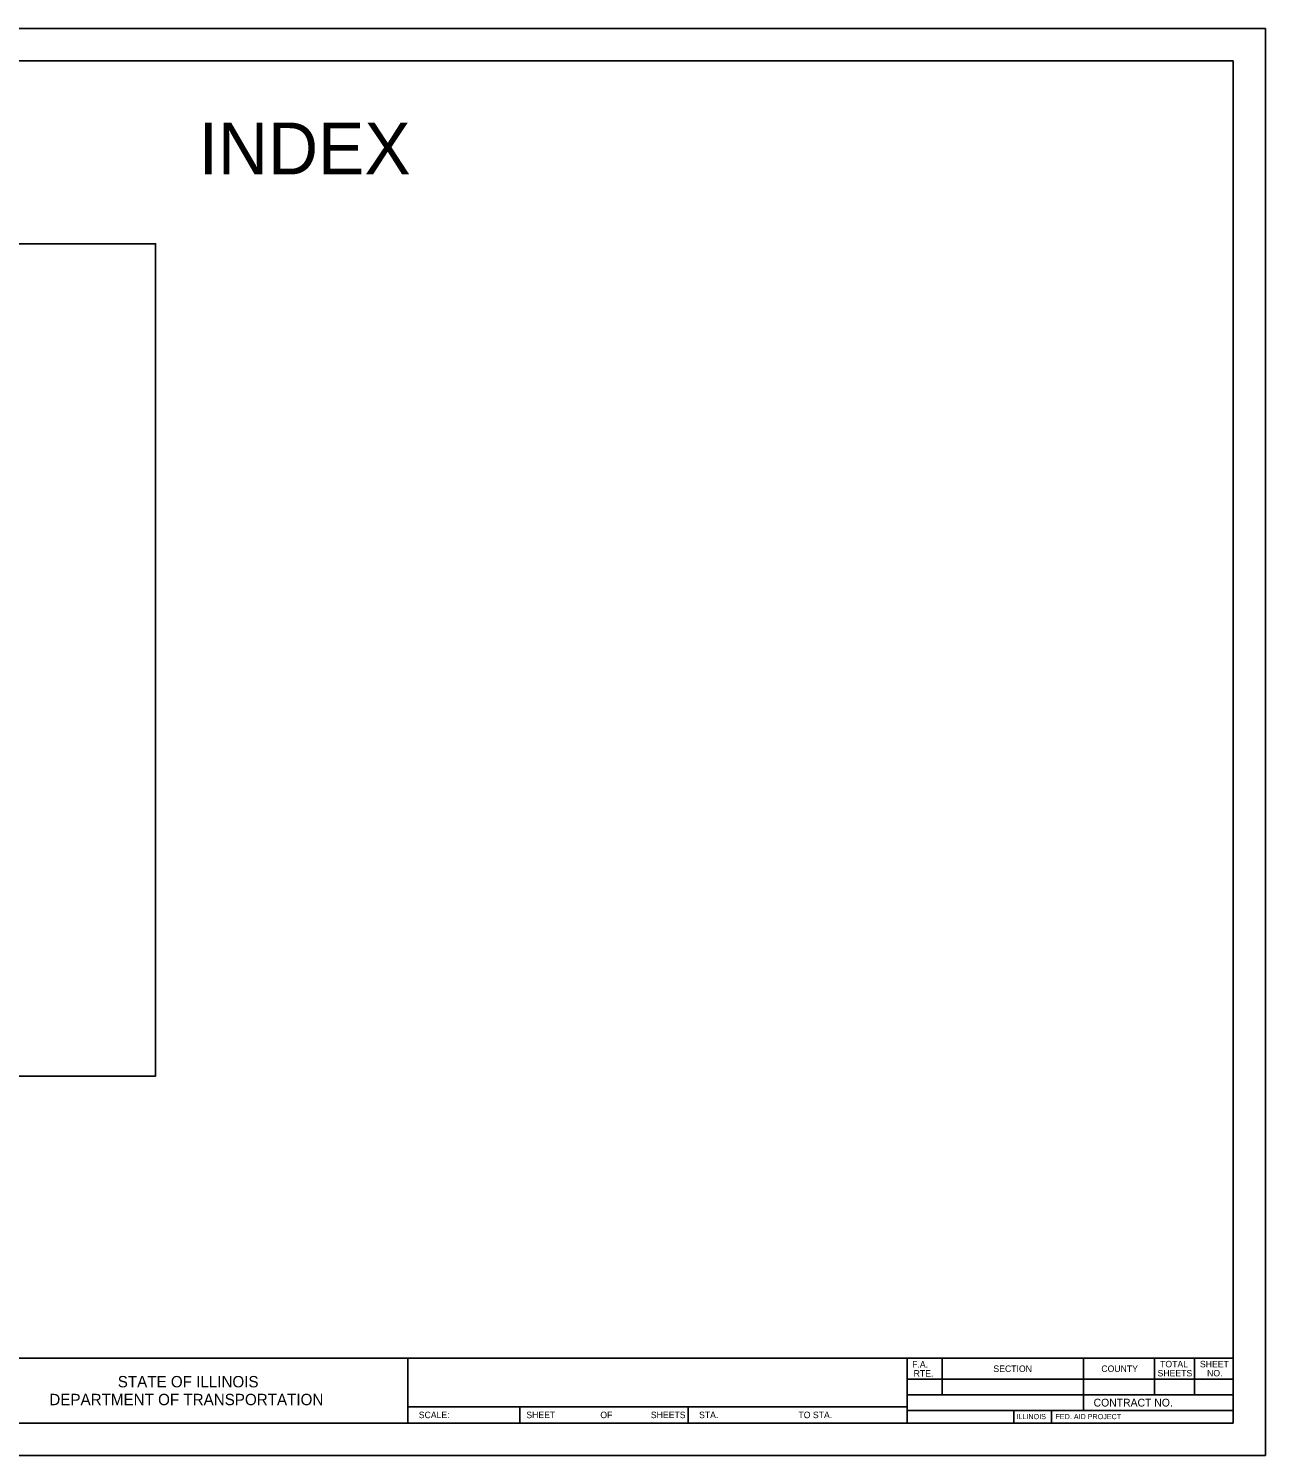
# Model space of a CAD drawing. Extents: x 402664 to 405384, y 1167702 to 1169832.
# Drawn here: x 405002.4 to 405383.9, y 1167702.1 to 1168142.1 of the extents above; entities that cross this region are included whole.
import ezdxf

# ---------------------------------------------------------------- set-up
doc = ezdxf.new("R2010")
doc.units = 0
for name, color, linetype in [('Level 48', 7, 'Continuous'), ('Sheets_50 Reference Boundary', 7, 'Continuous'), ('Sheets_General Details', 7, 'Continuous'), ('Sheets_Printer Plotting Border', 7, 'Continuous')]:
    doc.layers.add(name, color=color, linetype=linetype)

msp = doc.modelspace()

# ---------------------------------------------------------------- linework, layer by layer
at = {"layer": 'Level 48'}
msp.add_lwpolyline([(404703.88, 1168142.12), (405383.88, 1168142.12), (405383.88, 1167702.12), (404703.88, 1167702.12)], close=True, dxfattribs=at)
at = {"layer": 'Sheets_50 Reference Boundary'}
msp.add_lwpolyline([(404743.88, 1168132.11), (405373.88, 1168132.11), (405373.88, 1167732.12), (404743.88, 1167732.12)], close=True, dxfattribs=at)
at = {"layer": 'Sheets_General Details'}
for p, q in [((405383.88, 1168142.12), (404703.88, 1168142.12)), ((405383.88, 1167702.12), (405383.88, 1168142.12)), ((404743.88, 1167732.12), (405373.88, 1167732.12)), ((405119.36, 1167732.12), (405119.36, 1167712.12)), ((405273.36, 1167732.12), (405273.36, 1167712.12)), ((405284.17, 1167732.12), (405284.17, 1167720.81)), ((405327.77, 1167732.12), (405327.77, 1167716.01)), ((405349.61, 1167732.12), (405349.61, 1167720.81)), ((405362.02, 1167732.12), (405362.02, 1167720.81)), ((405273.36, 1167725.61), (405373.88, 1167725.61)), ((405273.36, 1167720.81), (405373.88, 1167720.81)), ((405119.36, 1167717.12), (405273.36, 1167717.12)), ((405153.88, 1167717.12), (405153.88, 1167712.12)), ((405205.88, 1167717.12), (405205.88, 1167712.12)), ((405273.36, 1167716.01), (405373.88, 1167716.01)), ((405306.31, 1167716.01), (405306.31, 1167712.12)), ((405317.91, 1167716.01), (405317.91, 1167712.12)), ((405383.88, 1167702.12), (404703.88, 1167702.12))]:
    msp.add_line(p, q, dxfattribs=at)
for points in [[(404743.88, 1168132.12), (405373.88, 1168132.12), (405373.88, 1167712.12), (404743.88, 1167712.12)], [(404791.58, 1167819.11), (405041.57, 1167819.11), (405041.57, 1168075.75), (404791.58, 1168075.75)]]:
    msp.add_lwpolyline(points, close=True, dxfattribs=at)
at = {"layer": 'Sheets_Printer Plotting Border'}
msp.add_lwpolyline([(404703.88, 1167702.12), (405383.88, 1167702.12), (405383.88, 1168142.12), (404703.88, 1168142.12)], close=True, dxfattribs=at)

# ---------------------------------------------------------------- texts
at = {"layer": 'Sheets_General Details'}
for s, height, p in [('INDEX', 16, (405054.86, 1168097.14)), ('F.A.  ', 2, (405274.91, 1167729.22)), ('SECTION', 2, (405299.97, 1167727.86)), ('COUNTY', 2, (405333.26, 1167727.86)), ('TOTAL', 2, (405351.38, 1167729.29)), ('SHEET', 2, (405363.67, 1167729.29)), ('STATE OF ILLINOIS', 3.5, (405029.91, 1167723.12)), ('RTE.', 2, (405275.37, 1167726.42)), ('SHEETS', 2, (405350.59, 1167726.49)), ('NO.', 2, (405365.87, 1167726.49)), ('DEPARTMENT OF TRANSPORTATION', 3.5, (405008.81, 1167717.62)), ('CONTRACT NO.      ', 2.4, (405330.87, 1167717.21)), ('SCALE:          ', 2, (405122.75, 1167713.62)), ('SHEET', 2, (405155.92, 1167713.62)), ('OF', 2, (405178.74, 1167713.62)), ('SHEETS', 2, (405194.32, 1167713.62)), ('STA.', 2, (405209.18, 1167713.62)), ('TO STA.', 2, (405239.84, 1167713.62)), ('ILLINOIS', 1.6, (405307.09, 1167713.31)), ('FED. AID PROJECT', 1.6, (405319.13, 1167713.31))]:
    msp.add_text(s, height=height, dxfattribs=at).set_placement(p)

doc.saveas('drawing.dxf')
